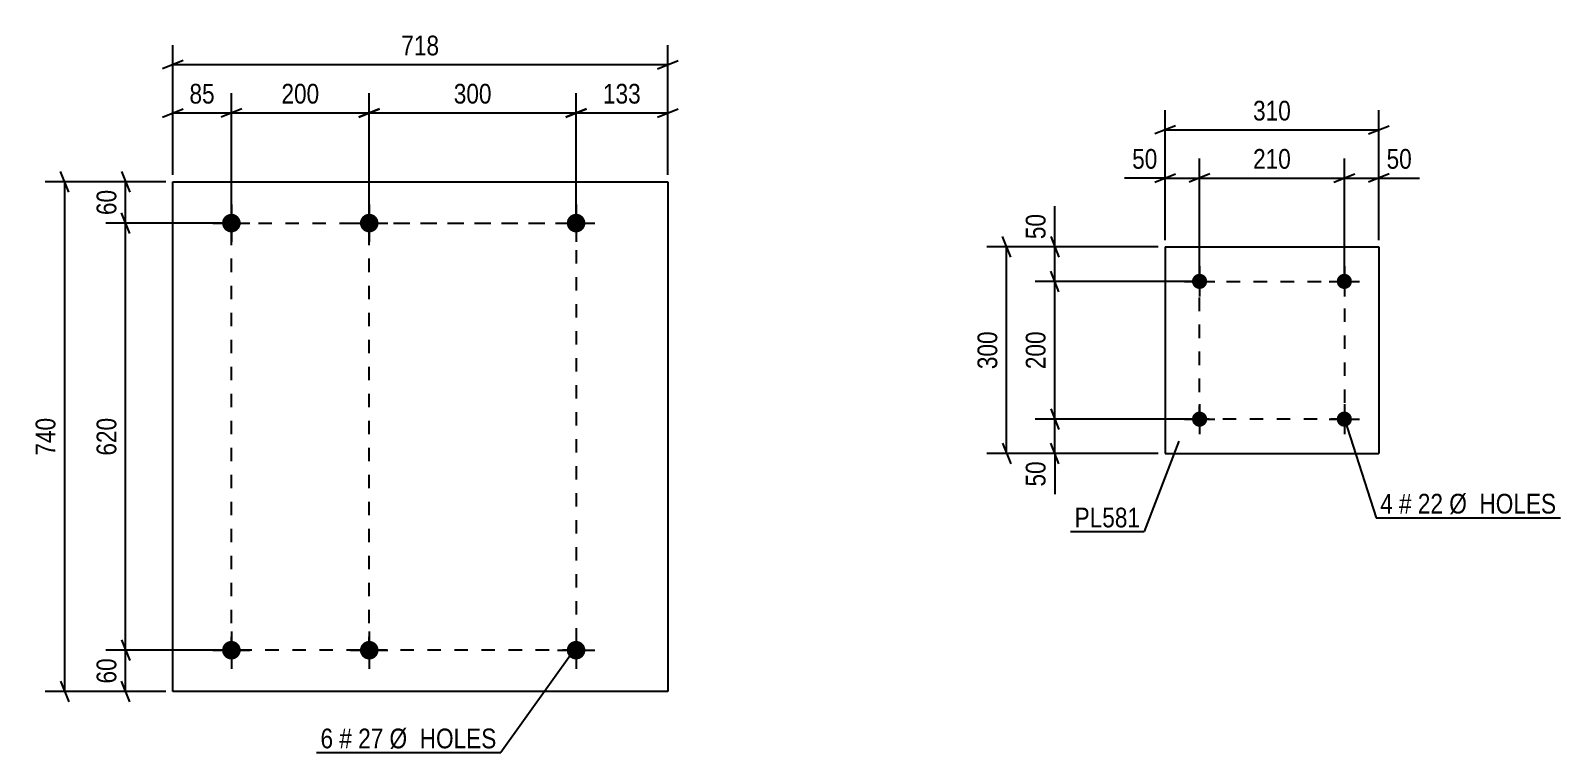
# Model space of a CAD drawing. Header units: millimetres. Extents: x 0 to 1189, y 0 to 841.
# Drawn here: x 738.8 to 960.7, y 205.8 to 310.6 of the extents above; entities that cross this region are included whole.
import ezdxf

# ---------------------------------------------------------------- set-up
doc = ezdxf.new("R2010")
doc.units = ezdxf.units.MM
doc.linetypes.add('DXK_LINE_DOT2', pattern=[3.9198, 1.9599, -1.9599])
doc.styles.add('Arial Narrow', font='ARIALN.TTF', dxfattribs={"height": 0.2})

# ---------------------------------------------------------------- blocks, each defined once
blk = doc.blocks.new('Bolt-405118385-37548 - 37545')
at = {"linetype": 'Continuous'}
for points in [[(767.88, 222, -1), (767.88, 219.3, -1)], [(787.88, 222, -1), (787.88, 219.3, -1)], [(817.88, 222, -1), (817.88, 219.3, -1)]]:
    blk.add_hatch(color=1, dxfattribs=at).paths.add_polyline_path(points)
at = {"color": 1, "linetype": 'Continuous'}
for p, q in [((767.88, 223.35), (767.88, 217.95)), ((787.88, 223.35), (787.88, 217.95)), ((817.88, 223.35), (817.88, 217.95)), ((765.18, 220.65), (770.58, 220.65)), ((785.18, 220.65), (790.58, 220.65)), ((815.18, 220.65), (820.58, 220.65))]:
    blk.add_line(p, q, dxfattribs=at)
blk = doc.blocks.new('Part-405118385-37546 - 37545')
at = {"color": 2, "linetype": 'Continuous'}
for p, q in [((759.38, 214.65), (759.38, 288.65)), ((759.38, 288.65), (831.18, 288.65)), ((831.18, 288.65), (831.18, 214.65)), ((831.18, 214.65), (759.38, 214.65))]:
    blk.add_line(p, q, dxfattribs=at)
blk = doc.blocks.new('Bolt-405118385-37547 - 37545')
at = {"linetype": 'Continuous'}
for points in [[(767.88, 284, -1), (767.88, 281.3, -1)], [(787.88, 284, -1), (787.88, 281.3, -1)], [(817.88, 284, -1), (817.88, 281.3, -1)]]:
    blk.add_hatch(color=1, dxfattribs=at).paths.add_polyline_path(points)
at = {"color": 1, "linetype": 'Continuous'}
for p, q in [((767.88, 285.35), (767.88, 279.95)), ((787.88, 285.35), (787.88, 279.95)), ((817.88, 285.35), (817.88, 279.95)), ((765.18, 282.65), (770.58, 282.65)), ((785.18, 282.65), (790.58, 282.65)), ((815.18, 282.65), (820.58, 282.65))]:
    blk.add_line(p, q, dxfattribs=at)
blk = doc.blocks.new('Part-405118385-48489 - 48488')
at = {"color": 2, "linetype": 'Continuous'}
for p, q in [((903.33, 279.19), (903.33, 249.19)), ((903.33, 279.19), (934.33, 279.19)), ((934.33, 279.19), (934.33, 249.19)), ((903.33, 249.19), (934.33, 249.19))]:
    blk.add_line(p, q, dxfattribs=at)
blk = doc.blocks.new('Bolt-405118385-48490 - 48488')
at = {"linetype": 'Continuous'}
for points in [[(909.43, 254.19, -1), (907.23, 254.19, -1)], [(930.43, 254.19, -1), (928.23, 254.19, -1)]]:
    blk.add_hatch(color=1, dxfattribs=at).paths.add_polyline_path(points)
at = {"color": 1, "linetype": 'Continuous'}
for p, q in [((908.33, 256.39), (908.33, 251.99)), ((929.33, 256.39), (929.33, 251.99)), ((906.13, 254.19), (910.53, 254.19)), ((927.13, 254.19), (931.53, 254.19))]:
    blk.add_line(p, q, dxfattribs=at)
blk = doc.blocks.new('Bolt-405118385-48491 - 48488')
at = {"linetype": 'Continuous'}
for points in [[(909.43, 274.19, -1), (907.23, 274.19, -1)], [(930.43, 274.19, -1), (928.23, 274.19, -1)]]:
    blk.add_hatch(color=1, dxfattribs=at).paths.add_polyline_path(points)
at = {"color": 1, "linetype": 'Continuous'}
for p, q in [((908.33, 276.39), (908.33, 271.99)), ((929.33, 276.39), (929.33, 271.99)), ((906.13, 274.19), (910.53, 274.19)), ((927.13, 274.19), (931.53, 274.19))]:
    blk.add_line(p, q, dxfattribs=at)
blk = doc.blocks.new('Rectangle-405118385-40129 - 37545')
at = {"color": 1, "linetype": 'DXK_LINE_DOT2'}
blk.add_lwpolyline([(767.88, 282.65), (817.88, 282.65), (817.88, 220.65), (767.88, 220.65), (767.88, 282.65)], close=True, dxfattribs=at)
blk = doc.blocks.new('Rectangle-405118385-49494 - 48488')
at = {"color": 1, "linetype": 'DXK_LINE_DOT2'}
blk.add_lwpolyline([(908.33, 274.19), (929.33, 274.19), (929.33, 254.19), (908.33, 254.19), (908.33, 274.19)], close=True, dxfattribs=at)
blk = doc.blocks.new('Rectangle-405118385-40148 - 37545')
at = {"color": 1, "linetype": 'DXK_LINE_DOT2'}
blk.add_lwpolyline([(787.88, 282.65), (817.88, 282.65), (817.88, 220.65), (787.88, 220.65), (787.88, 282.65)], close=True, dxfattribs=at)
blk = doc.blocks.new('StraightDimension-405118385-39691 - 37545')
at = {"color": 7, "linetype": 'Continuous'}
for p, q in [((759.38, 289.65), (759.38, 301.5)), ((767.88, 283.65), (767.88, 301.5)), ((757.88, 298.05), (760.88, 299.25)), ((759.38, 298.65), (767.88, 298.65)), ((769.38, 299.25), (766.38, 298.05))]:
    blk.add_line(p, q, dxfattribs=at)
at = {"color": 0}
blk.add_wipeout([(766.06, 299.4), (766.06, 303.6), (761.2, 303.6), (761.2, 299.4)], dxfattribs=at)
at = {"color": 3, "style": 'Arial Narrow'}
blk.add_text('85', height=2.863, dxfattribs=at).set_placement((761.8, 300))
blk = doc.blocks.new('StraightDimension-405118385-39689 - 37545')
at = {"color": 7, "linetype": 'Continuous'}
for p, q in [((787.88, 283.65), (787.88, 301.5)), ((817.88, 283.65), (817.88, 301.5)), ((789.38, 299.25), (786.38, 298.05)), ((787.88, 298.65), (817.88, 298.65)), ((816.38, 298.05), (819.38, 299.25))]:
    blk.add_line(p, q, dxfattribs=at)
at = {"color": 0}
blk.add_wipeout([(806.22, 299.4), (806.22, 303.6), (799.54, 303.6), (799.54, 299.4)], dxfattribs=at)
at = {"color": 3, "style": 'Arial Narrow'}
blk.add_text('300', height=2.863, dxfattribs=at).set_placement((800.14, 300))
blk = doc.blocks.new('StraightDimension-405118385-37941 - 37545')
at = {"color": 7, "linetype": 'Continuous'}
for p, q in [((758.38, 288.65), (749.69, 288.65)), ((751.94, 290.15), (753.14, 287.15)), ((752.54, 282.65), (752.54, 288.65)), ((753.14, 281.15), (751.94, 284.15)), ((766.88, 282.65), (749.69, 282.65))]:
    blk.add_line(p, q, dxfattribs=at)
at = {"color": 0}
blk.add_wipeout([(751.79, 288.07), (747.59, 288.07), (747.59, 283.22), (751.79, 283.22)], dxfattribs=at)
at = {"color": 3, "style": 'Arial Narrow'}
blk.add_text('60', height=2.863, rotation=90.0002, dxfattribs=at).set_placement((751.19, 283.82))
blk = doc.blocks.new('StraightDimension-405118385-37942 - 37545')
at = {"color": 7, "linetype": 'Continuous'}
for p, q in [((753.14, 281.15), (751.94, 284.15)), ((766.88, 282.65), (749.69, 282.65)), ((752.54, 220.65), (752.54, 282.65)), ((751.94, 222.15), (753.14, 219.15)), ((766.88, 220.65), (749.69, 220.65))]:
    blk.add_line(p, q, dxfattribs=at)
at = {"color": 0}
blk.add_wipeout([(751.79, 254.99), (747.59, 254.99), (747.59, 248.3), (751.79, 248.3)], dxfattribs=at)
at = {"color": 3, "style": 'Arial Narrow'}
blk.add_text('620', height=2.863, rotation=90.0002, dxfattribs=at).set_placement((751.19, 248.9))
blk = doc.blocks.new('StraightDimension-405118385-37943 - 37545')
at = {"color": 7, "linetype": 'Continuous'}
for p, q in [((751.94, 222.15), (753.14, 219.15)), ((766.88, 220.65), (749.69, 220.65)), ((752.54, 214.65), (752.54, 220.65)), ((753.14, 213.15), (751.94, 216.15)), ((758.38, 214.65), (749.69, 214.65))]:
    blk.add_line(p, q, dxfattribs=at)
at = {"color": 0}
blk.add_wipeout([(751.79, 220.07), (747.59, 220.07), (747.59, 215.22), (751.79, 215.22)], dxfattribs=at)
at = {"color": 3, "style": 'Arial Narrow'}
blk.add_text('60', height=2.863, rotation=90.0002, dxfattribs=at).set_placement((751.19, 215.82))
blk = doc.blocks.new('StraightDimension-405118385-37953 - 37545')
at = {"color": 7, "linetype": 'Continuous'}
for p, q in [((758.38, 288.65), (740.85, 288.65)), ((744.3, 287.15), (743.1, 290.15)), ((743.7, 214.65), (743.7, 288.65)), ((743.1, 216.15), (744.3, 213.15)), ((758.38, 214.65), (740.85, 214.65))]:
    blk.add_line(p, q, dxfattribs=at)
at = {"color": 0}
blk.add_wipeout([(742.95, 254.99), (738.75, 254.99), (738.75, 248.3), (742.95, 248.3)], dxfattribs=at)
at = {"color": 3, "style": 'Arial Narrow'}
blk.add_text('740', height=2.863, rotation=90.0002, dxfattribs=at).set_placement((742.35, 248.9))
blk = doc.blocks.new('StraightDimension-405118385-37979 - 37545')
at = {"color": 7, "linetype": 'Continuous'}
for p, q in [((759.38, 289.65), (759.38, 308.5)), ((831.18, 289.65), (831.18, 308.5)), ((760.88, 306.25), (757.88, 305.05)), ((759.38, 305.65), (831.18, 305.65)), ((829.68, 305.05), (832.68, 306.25))]:
    blk.add_line(p, q, dxfattribs=at)
at = {"color": 0}
blk.add_wipeout([(798.62, 306.4), (798.62, 310.6), (791.93, 310.6), (791.93, 306.4)], dxfattribs=at)
at = {"color": 3, "style": 'Arial Narrow'}
blk.add_text('718', height=2.863, dxfattribs=at).set_placement((792.53, 307))
blk = doc.blocks.new('StraightDimension-405118385-39688 - 37545')
at = {"color": 7, "linetype": 'Continuous'}
for p, q in [((817.88, 283.65), (817.88, 301.5)), ((831.18, 289.65), (831.18, 301.5)), ((819.38, 299.25), (816.38, 298.05)), ((817.88, 298.65), (831.18, 298.65)), ((829.68, 298.05), (832.68, 299.25))]:
    blk.add_line(p, q, dxfattribs=at)
at = {"color": 0}
blk.add_wipeout([(827.87, 299.4), (827.87, 303.6), (821.18, 303.6), (821.18, 299.4)], dxfattribs=at)
at = {"color": 3, "style": 'Arial Narrow'}
blk.add_text('133', height=2.863, dxfattribs=at).set_placement((821.78, 300))
blk = doc.blocks.new('StraightDimension-405118385-39690 - 37545')
at = {"color": 7, "linetype": 'Continuous'}
for p, q in [((767.88, 283.65), (767.88, 301.5)), ((787.88, 283.65), (787.88, 301.5)), ((769.38, 299.25), (766.38, 298.05)), ((767.88, 298.65), (787.88, 298.65)), ((786.38, 298.05), (789.38, 299.25))]:
    blk.add_line(p, q, dxfattribs=at)
at = {"color": 0}
blk.add_wipeout([(781.22, 299.4), (781.22, 303.6), (774.54, 303.6), (774.54, 299.4)], dxfattribs=at)
at = {"color": 3, "style": 'Arial Narrow'}
blk.add_text('200', height=2.863, dxfattribs=at).set_placement((775.14, 300))
blk = doc.blocks.new('StraightDimension-405118385-48601 - 48488')
at = {"color": 7, "linetype": 'Continuous'}
for p, q in [((887.93, 272.69), (886.73, 275.69)), ((907.33, 274.19), (884.48, 274.19)), ((887.33, 254.19), (887.33, 274.19)), ((886.73, 255.69), (887.93, 252.69)), ((907.33, 254.19), (884.48, 254.19))]:
    blk.add_line(p, q, dxfattribs=at)
at = {"color": 0}
blk.add_wipeout([(886.58, 267.54), (882.38, 267.54), (882.38, 260.85), (886.58, 260.85)], dxfattribs=at)
at = {"color": 3, "style": 'Arial Narrow'}
blk.add_text('200', height=2.863, rotation=90.0002, dxfattribs=at).set_placement((885.98, 261.45))
blk = doc.blocks.new('StraightDimension-405118385-49453 - 48488')
at = {"color": 7, "linetype": 'Continuous'}
for p, q in [((903.33, 280.19), (903.33, 292.04)), ((908.33, 275.19), (908.33, 292.04)), ((901.83, 288.59), (904.83, 289.79)), ((903.33, 289.19), (908.33, 289.19)), ((909.83, 289.79), (906.83, 288.59))]:
    blk.add_line(p, q, dxfattribs=at)
at = {"color": 0}
blk.add_wipeout([(902.81, 289.94), (902.81, 294.14), (897.95, 294.14), (897.95, 289.94)], dxfattribs=at)
at = {"color": 7, "linetype": 'Continuous'}
blk.add_line((903.33, 289.19), (897.43, 289.19), dxfattribs=at)
blk.add_line((903.33, 289.19), (897.43, 289.19), dxfattribs=at)
at = {"color": 3, "style": 'Arial Narrow'}
blk.add_text('50', height=2.863, dxfattribs=at).set_placement((898.55, 290.54))
blk = doc.blocks.new('StraightDimension-405118385-48600 - 48488')
at = {"color": 7, "linetype": 'Continuous'}
for p, q in [((886.73, 280.69), (887.93, 277.69)), ((902.33, 279.19), (884.48, 279.19)), ((887.33, 274.19), (887.33, 279.19)), ((887.93, 272.69), (886.73, 275.69)), ((907.33, 274.19), (884.48, 274.19))]:
    blk.add_line(p, q, dxfattribs=at)
at = {"color": 0}
blk.add_wipeout([(886.58, 284.57), (882.38, 284.57), (882.38, 279.72), (886.58, 279.72)], dxfattribs=at)
at = {"color": 7, "linetype": 'Continuous'}
blk.add_line((887.33, 279.19), (887.33, 285.1), dxfattribs=at)
blk.add_line((887.33, 279.19), (887.33, 285.1), dxfattribs=at)
at = {"color": 3, "style": 'Arial Narrow'}
blk.add_text('50', height=2.863, rotation=90.0002, dxfattribs=at).set_placement((885.98, 280.32))
blk = doc.blocks.new('StraightDimension-405118385-48602 - 48488')
at = {"color": 7, "linetype": 'Continuous'}
for p, q in [((886.73, 255.69), (887.93, 252.69)), ((907.33, 254.19), (884.48, 254.19)), ((887.33, 249.19), (887.33, 254.19)), ((902.33, 249.19), (884.48, 249.19)), ((887.93, 247.69), (886.73, 250.69))]:
    blk.add_line(p, q, dxfattribs=at)
at = {"color": 0}
blk.add_wipeout([(886.58, 248.67), (882.38, 248.67), (882.38, 243.81), (886.58, 243.81)], dxfattribs=at)
at = {"color": 7, "linetype": 'Continuous'}
blk.add_line((887.33, 249.19), (887.33, 243.29), dxfattribs=at)
blk.add_line((887.33, 249.19), (887.33, 243.29), dxfattribs=at)
at = {"color": 3, "style": 'Arial Narrow'}
blk.add_text('50', height=2.863, rotation=90.0002, dxfattribs=at).set_placement((885.98, 244.41))
blk = doc.blocks.new('StraightDimension-405118385-48612 - 48488')
at = {"color": 7, "linetype": 'Continuous'}
for p, q in [((880.93, 277.69), (879.73, 280.69)), ((902.33, 279.19), (877.48, 279.19)), ((880.33, 249.19), (880.33, 279.19)), ((902.33, 249.19), (877.48, 249.19)), ((879.73, 250.69), (880.93, 247.69))]:
    blk.add_line(p, q, dxfattribs=at)
at = {"color": 0}
blk.add_wipeout([(879.58, 267.53), (875.38, 267.53), (875.38, 260.85), (879.58, 260.85)], dxfattribs=at)
at = {"color": 3, "style": 'Arial Narrow'}
blk.add_text('300', height=2.863, rotation=90.0002, dxfattribs=at).set_placement((878.98, 261.45))
blk = doc.blocks.new('StraightDimension-405118385-48632 - 48488')
at = {"color": 7, "linetype": 'Continuous'}
for p, q in [((903.33, 280.19), (903.33, 299.04)), ((934.33, 280.19), (934.33, 299.04)), ((904.83, 296.79), (901.83, 295.59)), ((903.33, 296.19), (934.33, 296.19)), ((932.83, 295.59), (935.83, 296.79))]:
    blk.add_line(p, q, dxfattribs=at)
at = {"color": 0}
blk.add_wipeout([(922.18, 296.94), (922.18, 301.14), (915.49, 301.14), (915.49, 296.94)], dxfattribs=at)
at = {"color": 3, "style": 'Arial Narrow'}
blk.add_text('310', height=2.863, dxfattribs=at).set_placement((916.09, 297.54))
blk = doc.blocks.new('StraightDimension-405118385-49451 - 48488')
at = {"color": 7, "linetype": 'Continuous'}
for p, q in [((929.33, 275.19), (929.33, 292.04)), ((934.33, 280.19), (934.33, 292.04)), ((927.83, 288.59), (930.83, 289.79)), ((929.33, 289.19), (934.33, 289.19)), ((935.83, 289.79), (932.83, 288.59))]:
    blk.add_line(p, q, dxfattribs=at)
at = {"color": 0}
blk.add_wipeout([(939.72, 289.94), (939.72, 294.14), (934.86, 294.14), (934.86, 289.94)], dxfattribs=at)
at = {"color": 7, "linetype": 'Continuous'}
blk.add_line((934.33, 289.19), (940.24, 289.19), dxfattribs=at)
blk.add_line((934.33, 289.19), (940.24, 289.19), dxfattribs=at)
at = {"color": 3, "style": 'Arial Narrow'}
blk.add_text('50', height=2.863, dxfattribs=at).set_placement((935.46, 290.54))
blk = doc.blocks.new('StraightDimension-405118385-49452 - 48488')
at = {"color": 7, "linetype": 'Continuous'}
for p, q in [((908.33, 275.19), (908.33, 292.04)), ((929.33, 275.19), (929.33, 292.04)), ((909.83, 289.79), (906.83, 288.59)), ((908.33, 289.19), (929.33, 289.19)), ((927.83, 288.59), (930.83, 289.79))]:
    blk.add_line(p, q, dxfattribs=at)
at = {"color": 0}
blk.add_wipeout([(922.18, 289.94), (922.18, 294.14), (915.49, 294.14), (915.49, 289.94)], dxfattribs=at)
at = {"color": 3, "style": 'Arial Narrow'}
blk.add_text('210', height=2.863, dxfattribs=at).set_placement((916.09, 290.54))
blk = doc.blocks.new('MarkSet-405118385-50098 - 37545')
at = {"color": 0}
blk.add_wipeout([(782.64, 206.41), (782.64, 209.41), (780.81, 209.41), (780.81, 206.41)], dxfattribs=at)
blk.add_wipeout([(782.64, 206.41), (782.64, 209.41), (780.81, 209.41), (780.81, 206.41)], dxfattribs=at)
blk.add_wipeout([(785.37, 206.41), (785.37, 209.41), (783.54, 209.41), (783.54, 206.41)], dxfattribs=at)
blk.add_wipeout([(785.37, 206.41), (785.37, 209.41), (783.54, 209.41), (783.54, 206.41)], dxfattribs=at)
at = {"color": 3, "style": 'Arial Narrow'}
blk.add_text('6', height=2.86, dxfattribs=at).set_placement((780.81, 206.41))
at = {"color": 0}
blk.add_wipeout([(789.92, 206.41), (789.92, 209.41), (786.27, 209.41), (786.27, 206.41)], dxfattribs=at)
blk.add_wipeout([(789.92, 206.41), (789.92, 209.41), (786.27, 209.41), (786.27, 206.41)], dxfattribs=at)
at = {"color": 3, "style": 'Arial Narrow'}
blk.add_text('#', height=2.86, dxfattribs=at).set_placement((783.54, 206.41))
at = {"color": 0}
blk.add_wipeout([(806.35, 206.41), (806.35, 209.41), (790.82, 209.41), (790.82, 206.41)], dxfattribs=at)
blk.add_wipeout([(806.35, 206.41), (806.35, 209.41), (790.82, 209.41), (790.82, 206.41)], dxfattribs=at)
at = {"color": 7, "linetype": 'Continuous'}
for p in [(817.56, 220.62), (780.21, 205.81)]:
    blk.add_line(p, (806.95, 205.81), dxfattribs=at)
at = {"color": 3, "style": 'Arial Narrow'}
for s, p in [('27', (786.27, 206.41)), ('Ø  HOLES', (790.82, 206.41))]:
    blk.add_text(s, height=2.863, dxfattribs=at).set_placement(p)
blk = doc.blocks.new('Mark-405118385-48740 - 48488')
at = {"color": 0}
blk.add_wipeout([(899.7, 238.48), (899.7, 241.48), (890.2, 241.48), (890.2, 238.48)], dxfattribs=at)
blk.add_wipeout([(899.7, 238.48), (899.7, 241.48), (890.2, 241.48), (890.2, 238.48)], dxfattribs=at)
at = {"color": 30, "linetype": 'Continuous'}
for p in [(905.33, 251.01), (889.6, 237.88)]:
    blk.add_line(p, (900.3, 237.88), dxfattribs=at)
at = {"color": 3, "style": 'Arial Narrow'}
blk.add_text('PL581', height=2.863, dxfattribs=at).set_placement((890.2, 238.48))
blk = doc.blocks.new('MarkSet-405118385-49370 - 48488')
at = {"color": 0}
blk.add_wipeout([(936.36, 240.49), (936.36, 243.49), (934.53, 243.49), (934.53, 240.49)], dxfattribs=at)
blk.add_wipeout([(936.36, 240.49), (936.36, 243.49), (934.53, 243.49), (934.53, 240.49)], dxfattribs=at)
at = {"color": 7, "linetype": 'Continuous'}
blk.add_line((929.33, 254.19), (933.93, 239.89), dxfattribs=at)
at = {"color": 0}
blk.add_wipeout([(939.09, 240.49), (939.09, 243.49), (937.26, 243.49), (937.26, 240.49)], dxfattribs=at)
blk.add_wipeout([(939.09, 240.49), (939.09, 243.49), (937.26, 243.49), (937.26, 240.49)], dxfattribs=at)
at = {"color": 3, "style": 'Arial Narrow'}
blk.add_text('4', height=2.86, dxfattribs=at).set_placement((934.53, 240.49))
at = {"color": 0}
blk.add_wipeout([(943.65, 240.49), (943.65, 243.49), (939.99, 243.49), (939.99, 240.49)], dxfattribs=at)
blk.add_wipeout([(943.65, 240.49), (943.65, 243.49), (939.99, 243.49), (939.99, 240.49)], dxfattribs=at)
at = {"color": 3, "style": 'Arial Narrow'}
blk.add_text('#', height=2.86, dxfattribs=at).set_placement((937.26, 240.49))
at = {"color": 0}
blk.add_wipeout([(960.07, 240.49), (960.07, 243.49), (944.55, 243.49), (944.55, 240.49)], dxfattribs=at)
blk.add_wipeout([(960.07, 240.49), (960.07, 243.49), (944.55, 243.49), (944.55, 240.49)], dxfattribs=at)
at = {"color": 7, "linetype": 'Continuous'}
blk.add_line((933.93, 239.89), (960.67, 239.89), dxfattribs=at)
at = {"color": 3, "style": 'Arial Narrow'}
for s, p in [('22', (939.99, 240.49)), ('Ø  HOLES', (944.55, 240.49))]:
    blk.add_text(s, height=2.863, dxfattribs=at).set_placement(p)

msp = doc.modelspace()

# ---------------------------------------------------------------- block references
for name in ['Part-405118385-37546 - 37545', 'Bolt-405118385-37547 - 37545', 'Rectangle-405118385-40129 - 37545', 'Rectangle-405118385-40148 - 37545', 'Part-405118385-48489 - 48488', 'Bolt-405118385-48491 - 48488', 'Rectangle-405118385-49494 - 48488', 'Bolt-405118385-48490 - 48488', 'Bolt-405118385-37548 - 37545']:
    msp.add_blockref(name, (0, 0))

# ---------------------------------------------------------------- next in the draw order: block references
for name in ['StraightDimension-405118385-39691 - 37545', 'StraightDimension-405118385-39689 - 37545', 'StraightDimension-405118385-48601 - 48488', 'MarkSet-405118385-49370 - 48488', 'MarkSet-405118385-50098 - 37545']:
    msp.add_blockref(name, (0, 0))

# ---------------------------------------------------------------- next in the draw order: block references
for name in ['StraightDimension-405118385-49453 - 48488', 'StraightDimension-405118385-37941 - 37545', 'StraightDimension-405118385-48602 - 48488']:
    msp.add_blockref(name, (0, 0))

# ---------------------------------------------------------------- next in the draw order: block references
for name in ['StraightDimension-405118385-37942 - 37545', 'StraightDimension-405118385-48600 - 48488']:
    msp.add_blockref(name, (0, 0))

# ---------------------------------------------------------------- next in the draw order: block references
for name in ['StraightDimension-405118385-48612 - 48488', 'StraightDimension-405118385-37943 - 37545']:
    msp.add_blockref(name, (0, 0))

# ---------------------------------------------------------------- next in the draw order: block references
for name in ['StraightDimension-405118385-48632 - 48488', 'StraightDimension-405118385-37953 - 37545', 'Mark-405118385-48740 - 48488']:
    msp.add_blockref(name, (0, 0))

# ---------------------------------------------------------------- next in the draw order: block references
for name in ['StraightDimension-405118385-37979 - 37545', 'StraightDimension-405118385-49451 - 48488']:
    msp.add_blockref(name, (0, 0))

# ---------------------------------------------------------------- next in the draw order: block references
for name in ['StraightDimension-405118385-39690 - 37545', 'StraightDimension-405118385-39688 - 37545', 'StraightDimension-405118385-49452 - 48488']:
    msp.add_blockref(name, (0, 0))

doc.saveas('drawing.dxf')
